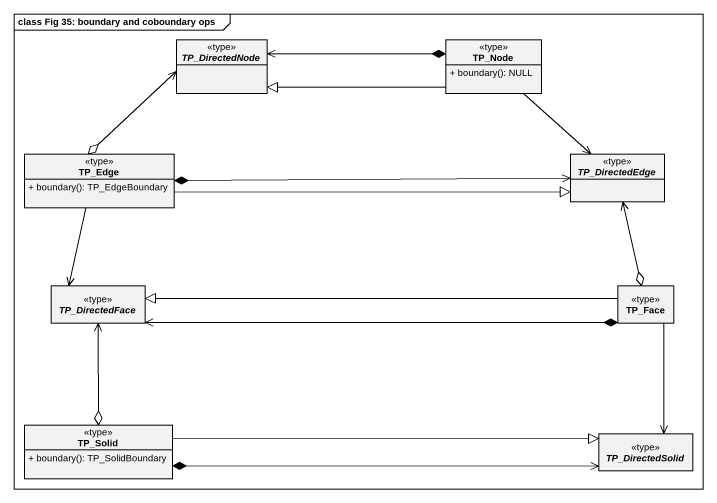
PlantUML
@startuml
mainframe class Fig 35: boundary and coboundary ops
hide circle
hide empty members
skinparam classAttributeIconSize 0
abstract class TP_DirectedNode <<type>>
class TP_Node <<type>> {
  + boundary(): NULL
}
class TP_Edge <<type>> {
  + boundary(): TP_EdgeBoundary
}
abstract class TP_DirectedEdge <<type>>
abstract class TP_DirectedFace <<type>>
class TP_Face <<type>>
class TP_Solid <<type>> {
  + boundary(): TP_SolidBoundary
}
abstract class TP_DirectedSolid <<type>>
TP_DirectedNode <-right-* TP_Node
TP_DirectedNode <--o TP_Edge
TP_Node -left-|> TP_DirectedNode
TP_Node --> TP_DirectedEdge
TP_Edge -right-|> TP_DirectedEdge
TP_Edge --> TP_DirectedFace
TP_DirectedEdge <-left-* TP_Edge
TP_DirectedEdge <--o TP_Face
TP_DirectedFace <-right-* TP_Face
TP_DirectedFace <--o TP_Solid
TP_Face -left-|> TP_DirectedFace
TP_Face --> TP_DirectedSolid
TP_Solid *-right-> TP_DirectedSolid
TP_Solid -right-|> TP_DirectedSolid
@enduml
